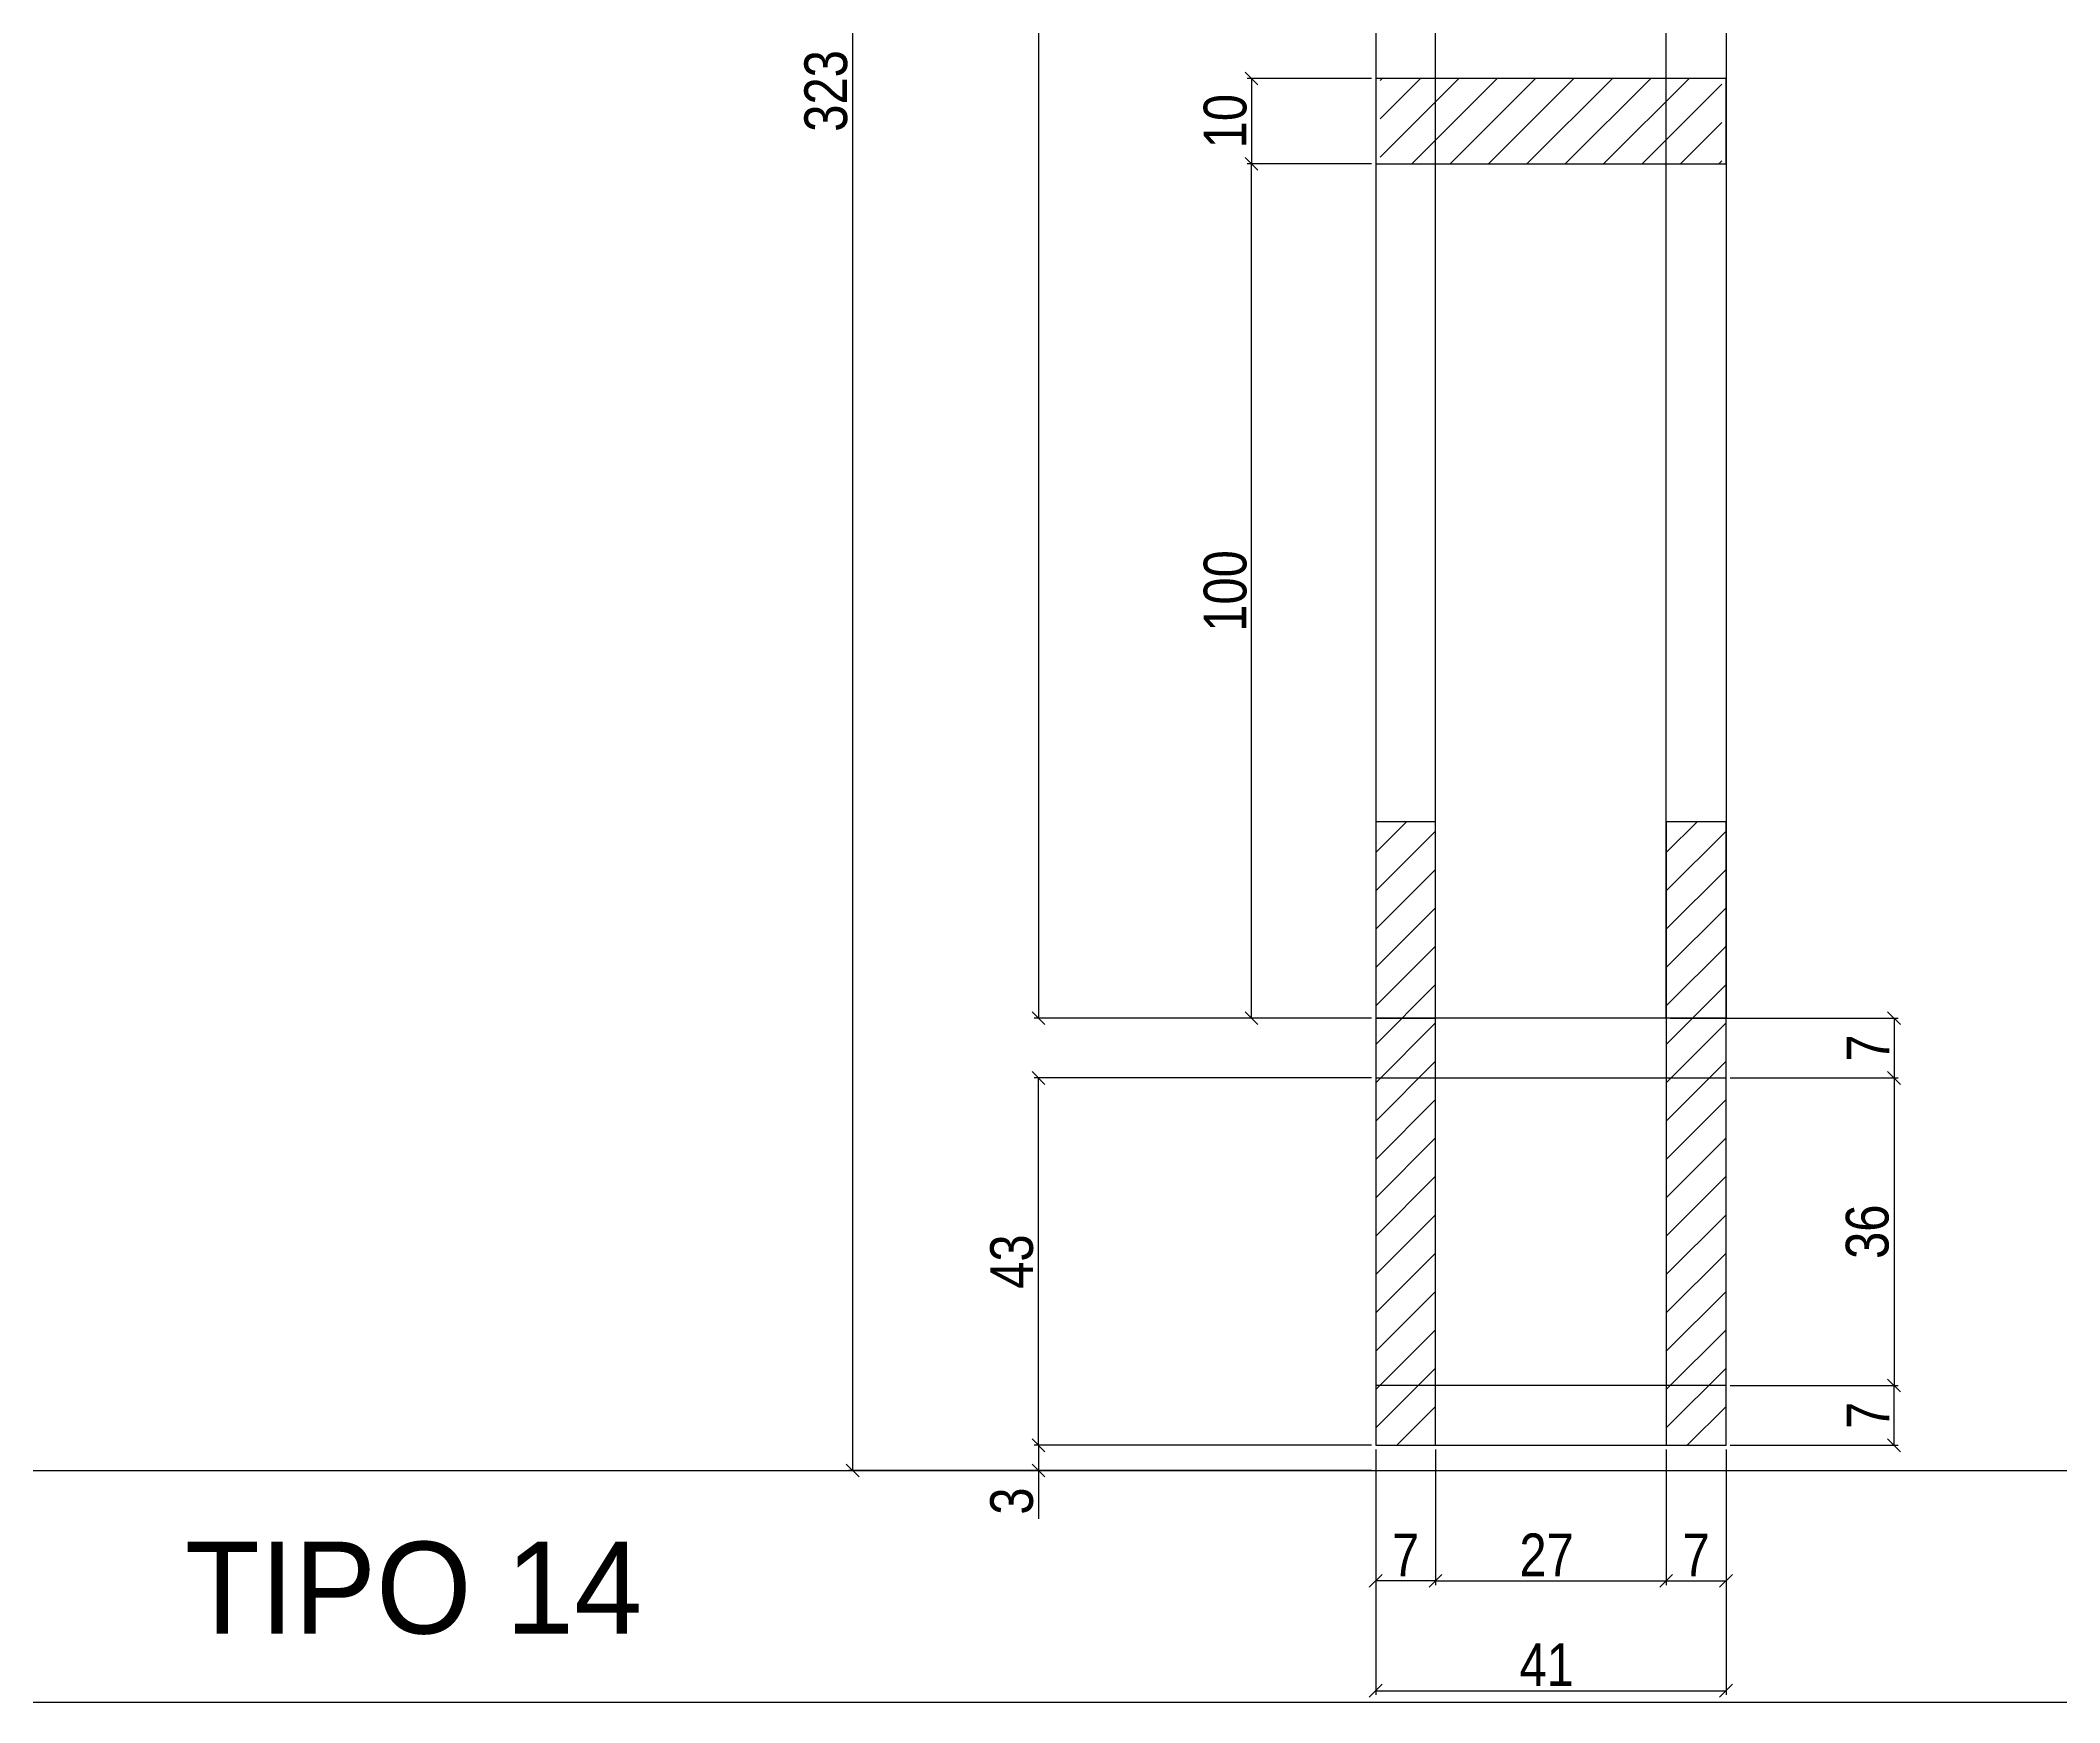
# Model space of a CAD drawing. Header units: millimetres. Extents: x 4248 to 7961, y 1155 to 5765.
# Drawn here: x 5755.7 to 6228.4, y 1923.8 to 2313 of the extents above; entities that cross this region are included whole.
import ezdxf

# ---------------------------------------------------------------- set-up
doc = ezdxf.new("R2010")
doc.units = ezdxf.units.MM
for name, color, linetype in [('1', 1, 'Continuous'), ('COTA', 241, 'Continuous'), ('Painéis', 200, 'Continuous'), ('SARR_7x7', 40, 'Continuous'), ('VIGAS', 3, 'Continuous')]:
    doc.layers.add(name, color=color, linetype=linetype)
doc.styles.add('COTA TECNICA 2X', font='techl___.ttf', dxfattribs={"height": 10})
doc.styles.add('ROMAS860', font='ROMAS860.SHX', dxfattribs={"height": 8.5})
doc.dimstyles.new('SECAO', dxfattribs={"dimscale": 0.333333, "dimtxt": 5, "dimasz": 9, "dimexe": 3, "dimexo": 3, "dimgap": 3, "dimtad": 1, "dimdec": 1, "dimlfac": 0.5, "dimzin": 12, "dimdsep": 46, "dimtxsty": 'COTA TECNICA 2X', "dimblk1": 'OBLIQUE', "dimblk2": 'OBLIQUE', "dimsah": 1, "dimcen": 0.9, "dimclrd": 4, "dimclre": 4, "dimclrt": 240, "dimadec": 1, "dimazin": 3, "dimtfac": 1, "dimtdec": 1, "dimtmove": 0, "dimatfit": 3, "dimfxl": 1, "dimtolj": 1, "dimtzin": 12, "dimarcsym": 0})

# ---------------------------------------------------------------- blocks, each defined once
blk = doc.blocks.new('_Oblique')
at = {"layer": '1', "color": 0, "lineweight": -2}
blk.add_line((-0.5, -0.5), (0.5, 0.5), dxfattribs=at)
blk = doc.blocks.new('*D319')
at = {"layer": 'COTA', "color": 4, "lineweight": -2, "transparency": 16777216}
for p, q in [((6067.33, 2618.14), (5988.37, 2618.14)), ((5989.37, 2618.14), (5989.37, 2084.05)), ((6067.33, 2084.05), (5988.37, 2084.05))]:
    blk.add_line(p, q, dxfattribs=at)
at = {"layer": 'Defpoints', "color": 0, "transparency": 16777216}
for p in [(6068.33, 2618.14), (5989.37, 2084.05), (6068.33, 2084.05)]:
    blk.add_point(p, dxfattribs=at)
at = {"layer": 'COTA', "color": 4, "lineweight": -2, "transparency": 16777216, "xscale": 3, "yscale": 3, "zscale": 3}
for p, rotation in [((5989.37, 2618.14), 90), ((5989.37, 2084.05), 270)]:
    blk.add_blockref('_Oblique', p, dxfattribs=dict(at, rotation=rotation))
at = {"layer": 'COTA', "color": 240, "transparency": 16777216, "insert": (5983.27, 2351.1), "char_height": 10, "attachment_point": 5, "rotation": 90, "style": 'COTA TECNICA 2X'}
blk.add_mtext('\\A1;267', dxfattribs=at)
blk = doc.blocks.new('*D320')
at = {"layer": 'COTA', "color": 4, "lineweight": -2, "transparency": 16777216}
for p, q in [((6068.33, 1983.05), (6068.33, 1925.59)), ((6150.33, 1983.05), (6150.33, 1925.59)), ((6068.33, 1926.59), (6150.33, 1926.59))]:
    blk.add_line(p, q, dxfattribs=at)
at = {"layer": 'Defpoints', "color": 0, "transparency": 16777216}
for p in [(6068.33, 1984.05), (6150.33, 1984.05), (6150.33, 1926.59)]:
    blk.add_point(p, dxfattribs=at)
at = {"layer": 'COTA', "color": 4, "lineweight": -2, "transparency": 16777216, "xscale": 3, "yscale": 3, "zscale": 3, "rotation": 180}
blk.add_blockref('_Oblique', (6068.33, 1926.59), dxfattribs=at)
at = {"layer": 'COTA', "color": 4, "lineweight": -2, "transparency": 16777216, "xscale": 3, "yscale": 3, "zscale": 3}
blk.add_blockref('_Oblique', (6150.33, 1926.59), dxfattribs=at)
at = {"layer": 'COTA', "color": 240, "transparency": 16777216, "insert": (6108.33, 1932.67), "char_height": 10, "attachment_point": 5, "style": 'COTA TECNICA 2X'}
blk.add_mtext('\\A1;41', dxfattribs=at)
blk = doc.blocks.new('*D321')
at = {"layer": 'COTA', "color": 4, "lineweight": -2, "transparency": 16777216}
for p, q in [((6082.33, 1983.05), (6082.33, 1951.31)), ((6136.33, 1983.05), (6136.33, 1951.31)), ((6082.33, 1952.31), (6136.33, 1952.31))]:
    blk.add_line(p, q, dxfattribs=at)
at = {"layer": 'Defpoints', "color": 0, "transparency": 16777216}
for p in [(6082.33, 1984.05), (6136.33, 1984.05), (6136.33, 1952.31)]:
    blk.add_point(p, dxfattribs=at)
at = {"layer": 'COTA', "color": 4, "lineweight": -2, "transparency": 16777216, "xscale": 3, "yscale": 3, "zscale": 3, "rotation": 180}
blk.add_blockref('_Oblique', (6082.33, 1952.31), dxfattribs=at)
at = {"layer": 'COTA', "color": 4, "lineweight": -2, "transparency": 16777216, "xscale": 3, "yscale": 3, "zscale": 3}
blk.add_blockref('_Oblique', (6136.33, 1952.31), dxfattribs=at)
at = {"layer": 'COTA', "color": 240, "transparency": 16777216, "insert": (6108.33, 1958.39), "char_height": 10, "attachment_point": 5, "style": 'COTA TECNICA 2X'}
blk.add_mtext('\\A1;27', dxfattribs=at)
blk = doc.blocks.new('*D322')
at = {"layer": 'COTA', "color": 4, "lineweight": -2, "transparency": 16777216}
blk.add_line((6136.33, 1952.31), (6150.33, 1952.31), dxfattribs=at)
at = {"layer": 'Defpoints', "color": 0, "transparency": 16777216}
for p in [(6136.33, 1952.31), (6150.33, 1952.31), (6150.33, 1952.31)]:
    blk.add_point(p, dxfattribs=at)
at = {"layer": 'COTA', "color": 4, "lineweight": -2, "transparency": 16777216, "xscale": 3, "yscale": 3, "zscale": 3, "rotation": 180}
blk.add_blockref('_Oblique', (6136.33, 1952.31), dxfattribs=at)
at = {"layer": 'COTA', "color": 4, "lineweight": -2, "transparency": 16777216, "xscale": 3, "yscale": 3, "zscale": 3}
blk.add_blockref('_Oblique', (6150.33, 1952.31), dxfattribs=at)
at = {"layer": 'COTA', "color": 240, "transparency": 16777216, "insert": (6143.33, 1958.39), "char_height": 10, "attachment_point": 5, "style": 'COTA TECNICA 2X'}
blk.add_mtext('\\A1;7', dxfattribs=at)
blk = doc.blocks.new('*D323')
at = {"layer": 'COTA', "color": 4, "lineweight": -2, "transparency": 16777216}
blk.add_line((6082.33, 1952.31), (6068.33, 1952.31), dxfattribs=at)
at = {"layer": 'Defpoints', "color": 0, "transparency": 16777216}
for p in [(6068.33, 1952.31), (6068.33, 1952.31), (6082.33, 1952.31)]:
    blk.add_point(p, dxfattribs=at)
at = {"layer": 'COTA', "color": 4, "lineweight": -2, "transparency": 16777216, "xscale": 3, "yscale": 3, "zscale": 3, "rotation": 180}
blk.add_blockref('_Oblique', (6068.33, 1952.31), dxfattribs=at)
at = {"layer": 'COTA', "color": 4, "lineweight": -2, "transparency": 16777216, "xscale": 3, "yscale": 3, "zscale": 3}
blk.add_blockref('_Oblique', (6082.33, 1952.31), dxfattribs=at)
at = {"layer": 'COTA', "color": 240, "transparency": 16777216, "insert": (6075.33, 1958.39), "char_height": 10, "attachment_point": 5, "style": 'COTA TECNICA 2X'}
blk.add_mtext('\\A1;7', dxfattribs=at)
blk = doc.blocks.new('*D324')
at = {"layer": 'COTA', "color": 4, "lineweight": -2, "transparency": 16777216}
for p, q in [((6067.33, 2304.07), (6038.23, 2304.07)), ((6039.23, 2304.07), (6039.23, 2284.07)), ((6067.33, 2284.07), (6038.23, 2284.07))]:
    blk.add_line(p, q, dxfattribs=at)
at = {"layer": 'Defpoints', "color": 0, "transparency": 16777216}
for p in [(6068.33, 2304.07), (6039.23, 2284.07), (6068.33, 2284.07)]:
    blk.add_point(p, dxfattribs=at)
at = {"layer": 'COTA', "color": 4, "lineweight": -2, "transparency": 16777216, "xscale": 3, "yscale": 3, "zscale": 3}
for p, rotation in [((6039.23, 2304.07), 90), ((6039.23, 2284.07), 270)]:
    blk.add_blockref('_Oblique', p, dxfattribs=dict(at, rotation=rotation))
at = {"layer": 'COTA', "color": 240, "transparency": 16777216, "insert": (6033.13, 2294.07), "char_height": 10, "attachment_point": 5, "rotation": 90, "style": 'COTA TECNICA 2X'}
blk.add_mtext('\\A1;10', dxfattribs=at)
blk = doc.blocks.new('*D326')
at = {"layer": 'COTA', "color": 4, "lineweight": -2, "transparency": 16777216}
for p, q in [((6081.33, 2624.14), (5944.87, 2624.14)), ((5945.87, 2624.14), (5945.87, 1978.14)), ((6067.33, 1978.14), (5944.87, 1978.14))]:
    blk.add_line(p, q, dxfattribs=at)
at = {"layer": 'Defpoints', "color": 0, "transparency": 16777216}
for p in [(6082.33, 2624.14), (5945.87, 1978.14), (6068.33, 1978.14)]:
    blk.add_point(p, dxfattribs=at)
at = {"layer": 'COTA', "color": 4, "lineweight": -2, "transparency": 16777216, "xscale": 3, "yscale": 3, "zscale": 3}
for p, rotation in [((5945.87, 2624.14), 90), ((5945.87, 1978.14), 270)]:
    blk.add_blockref('_Oblique', p, dxfattribs=dict(at, rotation=rotation))
at = {"layer": 'COTA', "color": 240, "transparency": 16777216, "insert": (5939.65, 2301.14), "char_height": 10, "attachment_point": 5, "rotation": 90, "style": 'COTA TECNICA 2X'}
blk.add_mtext('\\A1;323', dxfattribs=at)
blk = doc.blocks.new('*D327')
at = {"layer": 'COTA', "color": 4, "lineweight": -2, "transparency": 16777216}
for p, q in [((6067.33, 1984.05), (5988.37, 1984.05)), ((5989.37, 1984.05), (5989.37, 1978.14)), ((6067.33, 1978.14), (5988.37, 1978.14)), ((5989.37, 1978.14), (5989.37, 1966.81))]:
    blk.add_line(p, q, dxfattribs=at)
at = {"layer": 'Defpoints', "color": 0, "transparency": 16777216}
for p in [(6068.33, 1984.05), (5989.37, 1978.14), (6068.33, 1978.14)]:
    blk.add_point(p, dxfattribs=at)
at = {"layer": 'COTA', "color": 4, "lineweight": -2, "transparency": 16777216, "xscale": 3, "yscale": 3, "zscale": 3}
for p, rotation in [((5989.37, 1984.05), 90), ((5989.37, 1978.14), 270)]:
    blk.add_blockref('_Oblique', p, dxfattribs=dict(at, rotation=rotation))
at = {"layer": 'COTA', "color": 240, "transparency": 16777216, "insert": (5983.15, 1970.98), "char_height": 10, "attachment_point": 5, "rotation": 90, "style": 'COTA TECNICA 2X'}
blk.add_mtext('\\A1;3', dxfattribs=at)
blk = doc.blocks.new('*D330')
at = {"layer": 'COTA', "color": 4, "lineweight": -2, "transparency": 16777216}
for p, q in [((6067.33, 2284.07), (6038.23, 2284.07)), ((6039.23, 2084.05), (6039.23, 2284.07)), ((6066.33, 2084.05), (6038.23, 2084.05))]:
    blk.add_line(p, q, dxfattribs=at)
at = {"layer": 'Defpoints', "color": 0, "transparency": 16777216}
for p in [(6039.23, 2284.07), (6068.33, 2284.07), (6067.33, 2084.05)]:
    blk.add_point(p, dxfattribs=at)
at = {"layer": 'COTA', "color": 4, "lineweight": -2, "transparency": 16777216, "xscale": 3, "yscale": 3, "zscale": 3}
for p, rotation in [((6039.23, 2284.07), 90), ((6039.23, 2084.05), 270)]:
    blk.add_blockref('_Oblique', p, dxfattribs=dict(at, rotation=rotation))
at = {"layer": 'COTA', "color": 240, "transparency": 16777216, "insert": (6033.13, 2184.06), "char_height": 10, "attachment_point": 5, "rotation": 90, "style": 'COTA TECNICA 2X'}
blk.add_mtext('\\A1;100', dxfattribs=at)
blk = doc.blocks.new('*D331')
at = {"layer": 'COTA', "color": 4, "lineweight": -2, "transparency": 16777216}
for p, q in [((6137.33, 2084.05), (6190.66, 2084.05)), ((6189.66, 2084.05), (6189.66, 2070.05)), ((6155.39, 2070.05), (6190.66, 2070.05))]:
    blk.add_line(p, q, dxfattribs=at)
at = {"layer": 'Defpoints', "color": 0, "transparency": 16777216}
for p in [(6136.33, 2084.05), (6154.39, 2070.05), (6189.66, 2070.05)]:
    blk.add_point(p, dxfattribs=at)
at = {"layer": 'COTA', "color": 4, "lineweight": -2, "transparency": 16777216, "xscale": 3, "yscale": 3, "zscale": 3}
for p, rotation in [((6189.66, 2084.05), 90), ((6189.66, 2070.05), 270)]:
    blk.add_blockref('_Oblique', p, dxfattribs=dict(at, rotation=rotation))
at = {"layer": 'COTA', "color": 240, "transparency": 16777216, "insert": (6183.59, 2077.05), "char_height": 10, "attachment_point": 5, "rotation": 90, "style": 'COTA TECNICA 2X'}
blk.add_mtext('\\A1;7', dxfattribs=at)
blk = doc.blocks.new('*D1183')
at = {"layer": 'COTA', "color": 4, "lineweight": -2, "transparency": 16777216}
for p, q in [((6067.33, 1984.05), (5988.37, 1984.05)), ((5989.37, 1984.05), (5989.37, 1978.14)), ((6067.33, 1978.14), (5988.37, 1978.14)), ((5989.37, 1978.14), (5989.37, 1966.81))]:
    blk.add_line(p, q, dxfattribs=at)
at = {"layer": 'Defpoints', "color": 0, "transparency": 16777216}
for p in [(6068.33, 1984.05), (5989.37, 1978.14), (6068.33, 1978.14)]:
    blk.add_point(p, dxfattribs=at)
at = {"layer": 'COTA', "color": 4, "lineweight": -2, "transparency": 16777216, "xscale": 3, "yscale": 3, "zscale": 3}
for p, rotation in [((5989.37, 1984.05), 90), ((5989.37, 1978.14), 270)]:
    blk.add_blockref('_Oblique', p, dxfattribs=dict(at, rotation=rotation))
at = {"layer": 'COTA', "color": 240, "transparency": 16777216, "insert": (5983.15, 1970.98), "char_height": 10, "attachment_point": 5, "rotation": 90, "style": 'COTA TECNICA 2X'}
blk.add_mtext('\\A1;3', dxfattribs=at)
blk = doc.blocks.new('*D1184')
at = {"layer": 'COTA', "color": 4, "lineweight": -2, "transparency": 16777216}
for p, q in [((6067.33, 2070.05), (5988.37, 2070.05)), ((5989.37, 1984.05), (5989.37, 2070.05)), ((6067.33, 1984.05), (5988.37, 1984.05))]:
    blk.add_line(p, q, dxfattribs=at)
at = {"layer": 'Defpoints', "color": 0, "transparency": 16777216}
for p in [(5989.37, 2070.05), (6068.33, 2070.05), (6068.33, 1984.05)]:
    blk.add_point(p, dxfattribs=at)
at = {"layer": 'COTA', "color": 4, "lineweight": -2, "transparency": 16777216, "xscale": 3, "yscale": 3, "zscale": 3}
for p, rotation in [((5989.37, 2070.05), 90), ((5989.37, 1984.05), 270)]:
    blk.add_blockref('_Oblique', p, dxfattribs=dict(at, rotation=rotation))
at = {"layer": 'COTA', "color": 240, "transparency": 16777216, "insert": (5983.15, 2027.05), "char_height": 10, "attachment_point": 5, "rotation": 90, "style": 'COTA TECNICA 2X'}
blk.add_mtext('\\A1;43', dxfattribs=at)
blk = doc.blocks.new('*D1185')
at = {"layer": 'COTA', "color": 4, "lineweight": -2, "transparency": 16777216}
for p, q in [((6151.33, 2070.05), (6190.66, 2070.05)), ((6189.66, 2070.05), (6189.66, 1998.05)), ((6151.33, 1998.05), (6190.66, 1998.05))]:
    blk.add_line(p, q, dxfattribs=at)
at = {"layer": 'Defpoints', "color": 0, "transparency": 16777216}
for p in [(6150.33, 2070.05), (6150.33, 1998.05), (6189.66, 1998.05)]:
    blk.add_point(p, dxfattribs=at)
at = {"layer": 'COTA', "color": 4, "lineweight": -2, "transparency": 16777216, "xscale": 3, "yscale": 3, "zscale": 3}
for p, rotation in [((6189.66, 2070.05), 90), ((6189.66, 1998.05), 270)]:
    blk.add_blockref('_Oblique', p, dxfattribs=dict(at, rotation=rotation))
at = {"layer": 'COTA', "color": 240, "transparency": 16777216, "insert": (6183.44, 2034.05), "char_height": 10, "attachment_point": 5, "rotation": 90, "style": 'COTA TECNICA 2X'}
blk.add_mtext('\\A1;36', dxfattribs=at)
blk = doc.blocks.new('*D1186')
at = {"layer": 'COTA', "color": 4, "lineweight": -2, "transparency": 16777216}
for p, q in [((6151.33, 1998.05), (6190.66, 1998.05)), ((6189.66, 1984.05), (6189.66, 1998.05)), ((6151.33, 1984.05), (6190.66, 1984.05))]:
    blk.add_line(p, q, dxfattribs=at)
at = {"layer": 'Defpoints', "color": 0, "transparency": 16777216}
for p in [(6150.33, 1998.05), (6189.66, 1998.05), (6150.33, 1984.05)]:
    blk.add_point(p, dxfattribs=at)
at = {"layer": 'COTA', "color": 4, "lineweight": -2, "transparency": 16777216, "xscale": 3, "yscale": 3, "zscale": 3}
for p, rotation in [((6189.66, 1998.05), 90), ((6189.66, 1984.05), 270)]:
    blk.add_blockref('_Oblique', p, dxfattribs=dict(at, rotation=rotation))
at = {"layer": 'COTA', "color": 240, "transparency": 16777216, "insert": (6183.59, 1991.05), "char_height": 10, "attachment_point": 5, "rotation": 90, "style": 'COTA TECNICA 2X'}
blk.add_mtext('\\A1;7', dxfattribs=at)

msp = doc.modelspace()

# ---------------------------------------------------------------- hatches: boundary and pattern name
at = {"layer": 'COTA'}
h = msp.add_hatch(dxfattribs=at)
h.set_pattern_fill('ANSI31', color=256, scale=2, style=0)
h.set_pattern_definition([(45, (-20059.2716, -194988.725), (-4.49012806, 4.49012806), [])])
h.paths.add_polyline_path([(6149.33, 2304.07), (6069.33, 2304.07), (6069.33, 2284.07), (6149.33, 2284.07)])
h = msp.add_hatch(dxfattribs=at)
h.set_pattern_fill('ANSI31', color=256, scale=2, style=0)
h.set_pattern_definition([(45, (-13775.8863, -3739.14), (-4.490128, 4.490128), [])])
h.paths.add_polyline_path([(6068.33, 1984.05), (6082.33, 1984.05), (6082.33, 2130.05), (6068.33, 2130.05)])
h = msp.add_hatch(dxfattribs=at)
h.set_pattern_fill('ANSI31', color=256, scale=2, style=0)
h.set_pattern_definition([(45, (-13707.8863, -3739.14), (-4.490128, 4.490128), [])])
h.paths.add_polyline_path([(6136.33, 1984.05), (6150.33, 1984.05), (6150.33, 2130.05), (6136.33, 2130.05)])

# ---------------------------------------------------------------- linework, layer by layer
at = {"linetype": 'Continuous'}
for points in [[(6090.33, 2070.05), (6150.33, 2070.05), (6150.33, 2084.05), (6068.33, 2084.05), (6068.33, 2070.05), (6090.33, 2070.05)], [(6090.33, 1984.05), (6150.33, 1984.05), (6150.33, 1998.05), (6068.33, 1998.05), (6068.33, 1984.05), (6090.33, 1984.05)]]:
    msp.add_lwpolyline(points, dxfattribs=at)
at = {"layer": 'COTA', "color": 1}
msp.add_line((4247.57, 1978.14), (7744.04, 1978.14), dxfattribs=at)
at = {"layer": 'Painéis'}
msp.add_lwpolyline([(6068.33, 2284.07), (6150.33, 2284.07), (6150.33, 2304.07), (6068.33, 2304.07), (6068.33, 2284.07)], dxfattribs=at)
for points in [[(6068.33, 1984.05), (6082.33, 1984.05), (6082.33, 2130.05), (6068.33, 2130.05)], [(6136.33, 1984.05), (6150.33, 1984.05), (6150.33, 2130.05), (6136.33, 2130.05)]]:
    msp.add_lwpolyline(points, close=True, dxfattribs=at)
at = {"layer": 'SARR_7x7', "linetype": 'Continuous'}
for points in [[(6068.33, 2084.05), (6082.33, 2084.05), (6082.33, 2618.14), (6068.33, 2618.14)], [(6150.33, 2084.05), (6136.33, 2084.05), (6136.33, 2618.14), (6150.33, 2618.14)]]:
    msp.add_lwpolyline(points, close=True, dxfattribs=at)
at = {"layer": 'VIGAS'}
msp.add_lwpolyline([(6245.55, 1923.79), (5746.06, 1923.79), (5746.06, 2692.22), (6245.55, 2692.22)], close=True, dxfattribs=at)

# ---------------------------------------------------------------- texts
at = {"layer": 'COTA', "color": 7, "style": 'ROMAS860'}
msp.add_text('TIPO 14', height=21.505, dxfattribs=at).set_placement((5789.57, 1939.96))

# ---------------------------------------------------------------- dimensions: what is measured, and where the dimension line sits
at = {"layer": 'COTA', "color": 3}
for base, p1, p2, picture, middle in [((5945.87, 1978.14), (6082.33, 2624.14), (6068.33, 1978.14), '*D326', (5939.65, 2301.14)), ((5989.37, 2084.05), (6068.33, 2618.14), (6068.33, 2084.05), '*D319', (5983.27, 2351.1)), ((6039.23, 2284.07), (6068.33, 2304.07), (6068.33, 2284.07), '*D324', (6033.13, 2294.07)), ((6039.23, 2284.07), (6067.33, 2084.05), (6068.33, 2284.07), '*D330', (6033.13, 2184.06)), ((6189.66, 2070.05), (6136.33, 2084.05), (6154.39, 2070.05), '*D331', (6183.59, 2077.05)), ((5989.37, 2070.05), (6068.33, 1984.05), (6068.33, 2070.05), '*D1184', (5983.15, 2027.05)), ((6189.66, 1998.05), (6150.33, 2070.05), (6150.33, 1998.05), '*D1185', (6183.44, 2034.05)), ((5989.37, 1978.14), (6068.33, 1984.05), (6068.33, 1978.14), '*D327', (5983.15, 1970.98)), ((5989.37, 1978.14), (6068.33, 1984.05), (6068.33, 1978.14), '*D1183', (5983.15, 1970.98))]:
    dim = msp.add_linear_dim(base=base, p1=p1, p2=p2, angle=90, dimstyle='SECAO', dxfattribs=at)
    dim.commit()
    dim.dimension.update_dxf_attribs({"geometry": picture, "text_midpoint": middle})
dim = msp.add_linear_dim(base=(6189.66, 1998.05), p1=(6150.33, 1984.05), p2=(6150.33, 1998.05), angle=90, dimstyle='SECAO', dxfattribs=at)
dim.commit()
dim.dimension.update_dxf_attribs({"geometry": '*D1186', "text_midpoint": (6189.66, 1991.05), "dimtype": 160})
for base, p1, p2, picture, middle in [((6150.33, 1926.59), (6068.33, 1984.05), (6150.33, 1984.05), '*D320', (6108.33, 1926.59)), ((6136.33, 1952.31), (6082.33, 1984.05), (6136.33, 1984.05), '*D321', (6108.33, 1952.31)), ((6150.33, 1952.31), (6136.33, 1952.31), (6150.33, 1952.31), '*D322', (6143.33, 1952.31))]:
    dim = msp.add_linear_dim(base=base, p1=p1, p2=p2, dimstyle='SECAO', dxfattribs=at)
    dim.commit()
    dim.dimension.update_dxf_attribs({"geometry": picture, "text_midpoint": middle, "dimtype": 160})
dim = msp.add_linear_dim(base=(6068.33, 1952.31), p1=(6082.33, 1952.31), p2=(6068.33, 1952.31), dimstyle='SECAO', dxfattribs=at)
dim.commit()
dim.dimension.update_dxf_attribs({"geometry": '*D323', "text_midpoint": (6075.33, 1958.39)})

doc.saveas('drawing.dxf')
